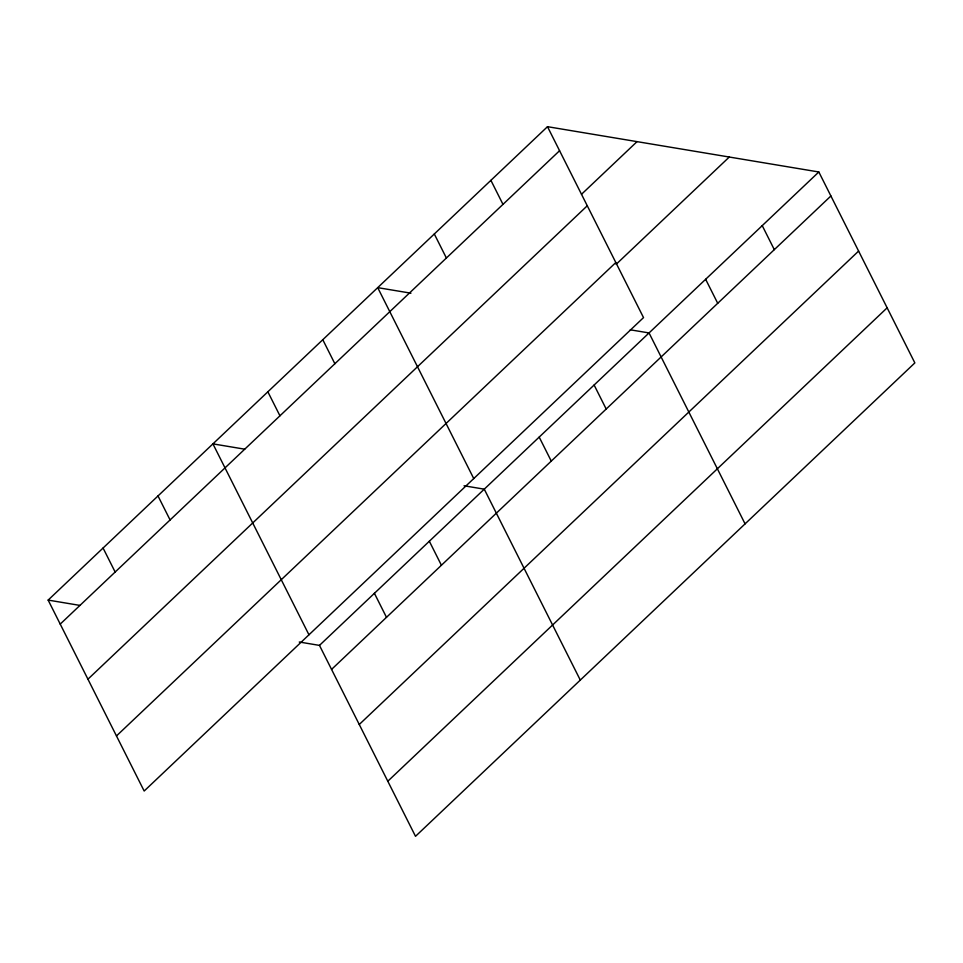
<?xml version="1.0" encoding="UTF-8"?>
<svg xmlns="http://www.w3.org/2000/svg" width="963" height="963" viewBox="0 0 963 963"><rect width="100%" height="100%" fill="white"/><g stroke="black" fill="none" stroke-linecap="round" stroke-linejoin="round"><path stroke-width="1.44" d="M547.49 126.683L643.525 317.609L144.173 791.02L48.15 600.093L547.49 126.683L818.827 171.98L914.85 362.907L415.51 836.317L319.475 645.391L299.264 642.008M60.224 624.108L559.575 150.71M581.532 194.261L637.037 141.633M87.934 679.192L587.274 205.781M116.475 735.937L615.814 262.538M616.103 264.344L729.292 157.029M319.475 645.391L818.827 171.98M331.561 669.405L830.9 195.995M359.259 724.489L858.611 251.078M387.8 781.234L887.152 307.823M410.936 293.185L377.713 287.648L473.748 478.575M630.271 329.803L649.05 332.945L745.073 523.86M244.71 449.179L212.931 443.871L308.954 634.798M464.046 485.785L484.269 489.168L580.292 680.083M48.15 600.093L79.917 605.402M762.239 225.631L774.312 249.646M705.638 279.282L717.724 303.309M594.123 385.019L606.196 409.034M490.901 180.346L502.975 204.361M539.196 437.094L551.269 461.108M434.313 233.997L446.387 258.012M429.342 541.242L441.415 565.257M322.786 339.722L334.871 363.737M374.414 593.316L386.488 617.331M267.858 391.797L279.944 415.811M158.004 495.945L170.09 519.96M103.077 548.019L115.151 572.034"/></g></svg>
